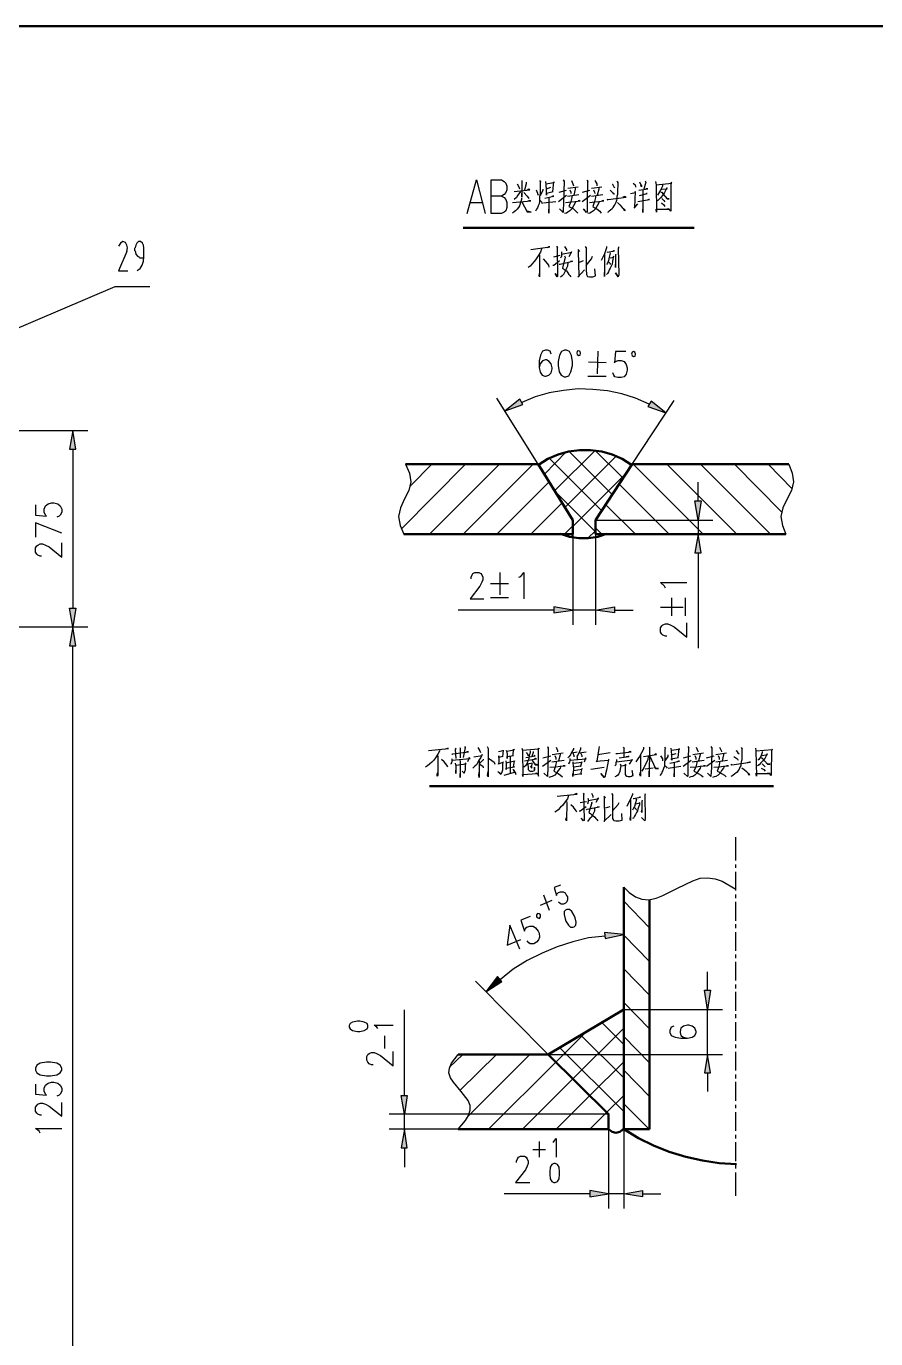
# Model space of a CAD drawing. Header units: millimetres. Extents: x -892 to 4698, y -3687 to 4524.
# Drawn here: x 1304 to 2435, y 2776 to 4524 of the extents above; entities that cross this region are included whole.
import ezdxf

# ---------------------------------------------------------------- set-up
doc = ezdxf.new("R2010")
doc.units = ezdxf.units.MM
doc.layers.add('1', color=7, linetype='Continuous')

msp = doc.modelspace()

# ---------------------------------------------------------------- hatches: boundary and pattern name
h = msp.add_hatch(color=0)
h.dxf.hatch_style = 2
h.paths.add_polyline_path([(1965.4, 4020), (1961.5, 4027.2), (1942, 4011.5)])
h = msp.add_hatch(color=0)
h.dxf.hatch_style = 2
h.paths.add_polyline_path([(2136.2, 4024.5), (2131.6, 4017.4), (2155.7, 4008.9)])
h = msp.add_hatch(color=0)
h.dxf.hatch_style = 2
h.paths.add_polyline_path([(1362, 3960.7), (1370.4, 3960.7), (1366.5, 3985.4)])
h = msp.add_hatch(color=0)
h.dxf.hatch_style = 2
h.paths.add_polyline_path([(2194.2, 3891.6), (2202.7, 3891.6), (2198.8, 3866.2)])
h = msp.add_hatch(color=0)
h.dxf.hatch_style = 2
h.paths.add_polyline_path([(2194.2, 3822.5), (2202.7, 3822.5), (2198.8, 3847.3)])
h = msp.add_hatch(color=0)
h.dxf.hatch_style = 2
h.paths.add_polyline_path([(1362, 3748.9), (1370.4, 3748.9), (1366.5, 3724.1)])
h = msp.add_hatch(color=0)
h.dxf.hatch_style = 2
h.paths.add_polyline_path([(2006.5, 3750.8), (2006.5, 3742.4), (2031.9, 3746.3)])
h = msp.add_hatch(color=0)
h.dxf.hatch_style = 2
h.paths.add_polyline_path([(2087.3, 3750.8), (2087.3, 3742.4), (2061.9, 3746.3)])
h = msp.add_hatch(color=0)
h.dxf.hatch_style = 2
h.paths.add_polyline_path([(1362, 3698.7), (1370.4, 3698.7), (1366.5, 3724.1)])
h = msp.add_hatch(color=0)
h.dxf.hatch_style = 2
h.paths.add_polyline_path([(2074.3, 3316.8), (2074.9, 3309), (2099.7, 3314.2)])
h = msp.add_hatch(color=0)
h.dxf.hatch_style = 2
h.paths.add_polyline_path([(1937.4, 3251.6), (1931.6, 3258.1), (1915.9, 3237.9)])
h = msp.add_hatch(color=0)
h.dxf.hatch_style = 2
h.paths.add_polyline_path([(2207.2, 3239.9), (2215.1, 3239.9), (2211.1, 3214.5)])
h = msp.add_hatch(color=0)
h.dxf.hatch_style = 2
h.paths.add_polyline_path([(2207.2, 3129.8), (2215.1, 3129.8), (2211.1, 3154.5)])
h = msp.add_hatch(color=0)
h.dxf.hatch_style = 2
h.paths.add_polyline_path([(1803.2, 3099.8), (1811.6, 3099.8), (1807.7, 3075)])
h = msp.add_hatch(color=0)
h.dxf.hatch_style = 2
h.paths.add_polyline_path([(1803.2, 3030.1), (1811.6, 3030.1), (1807.7, 3054.8)])
h = msp.add_hatch(color=0)
h.dxf.hatch_style = 2
h.paths.add_polyline_path([(2054.7, 2973.4), (2054.7, 2964.9), (2079.5, 2968.8)])
h = msp.add_hatch(color=0)
h.dxf.hatch_style = 2
h.paths.add_polyline_path([(2124.5, 2973.4), (2124.5, 2964.9), (2099.7, 2968.8)])

# ---------------------------------------------------------------- linework, layer by layer
at = {"layer": '1', "color": 0, "lineweight": 50}
for points in [[(-891.6, -3685.1), (-891.6, 4523.8), (4698, 4523.8), (4698, -3685.1), (-891.6, -3685.1)], [(1885.9, 4255.3), (2193.5, 4255.3)], [(2110.1, 3939.8), (2097.7, 3947.6), (2084.1, 3953.5), (2070.4, 3957.4), (2055.4, 3959.4), (2041, 3959.4), (2026.1, 3957.4), (2012.4, 3953.5), (1998.7, 3947.6), (1986.3, 3939.8)], [(1809, 3940.5), (1985.7, 3940.5)], [(1985.7, 3940.5), (2031.9, 3866.2)], [(2319.3, 3940.5), (2110.8, 3940.5), (2061.9, 3866.2)], [(2031.9, 3866.2), (2031.9, 3847.3)], [(2061.9, 3866.2), (2061.9, 3847.3)], [(2031.9, 3847.3), (1807.1, 3847.3)], [(2015.6, 3847.9), (2027.4, 3844), (2039.7, 3842.1), (2052.8, 3842.1), (2065.2, 3844), (2076.9, 3847.9)], [(2061.9, 3847.3), (2315.4, 3847.3)], [(1841, 3511.7), (2299.1, 3511.7)], [(2099.7, 3054.8), (2099.7, 3377.4)], [(2134.2, 3054.8), (2134.2, 3360.5)], [(2099.7, 3214.5), (1999.3, 3154.5), (2079.5, 3075), (2079.5, 3054.8)], [(1999.3, 3154.5), (1879.4, 3154.5)], [(2079.5, 3054.8), (1879.4, 3054.8)], [(2079.5, 3054.8), (2084.1, 3051.6), (2089.3, 3050.3), (2094.5, 3051.6), (2099, 3054.8)], [(2099.7, 3054.8), (2134.2, 3054.8)], [(2099.7, 3054.8), (2119.3, 3043.1), (2139.5, 3033.3), (2160.3, 3024.8), (2182.5, 3018.3), (2204.6, 3013.1), (2226.8, 3009.8), (2249.6, 3008.5)]]:
    msp.add_lwpolyline(points, dxfattribs=at)
at = {"layer": '1', "color": 0, "lineweight": 25}
for points in [[(1891.2, 4274.2), (1903.5, 4319.1), (1915.3, 4274.2)], [(1936.8, 4297.6), (1940.7, 4295.7), (1942.6, 4293), (1943.9, 4289.1), (1943.9, 4282.6), (1942.6, 4278.1), (1940.7, 4276.1), (1936.8, 4274.2), (1923.1, 4274.2), (1923.1, 4319.1), (1936.8, 4319.1), (1940.7, 4317.2), (1942.6, 4314.6), (1943.9, 4310.6), (1943.9, 4306.1), (1942.6, 4302.2), (1940.7, 4299.6), (1936.8, 4297.6), (1923.1, 4297.6)], [(1964.1, 4318.5), (1964.1, 4316.5), (1964.1, 4296.3), (1964.1, 4298.3), (1964.1, 4301.5)], [(1987.6, 4318.5), (1988.9, 4316.5), (1988.3, 4315.2), (1988.3, 4305.4), (1988.3, 4300.2), (1987.6, 4297), (1987.6, 4293.7), (1987.6, 4290.4), (1987, 4287.2), (1985.7, 4284.6), (1985, 4282), (1983.7, 4280), (1982.4, 4277.4)], [(2018.9, 4319.1), (2020.2, 4317.2), (2020.2, 4317.8), (2019.5, 4289.1), (2018.9, 4277.4), (2018.9, 4276.1), (2018.9, 4275.5), (2014.3, 4280.7), (2018.9, 4276.1)], [(2030, 4318.5), (2031.9, 4313.9), (2032.6, 4311.3)], [(2050.8, 4319.1), (2052.1, 4317.2), (2051.5, 4317.8), (2050.8, 4289.1), (2050.8, 4277.4), (2050.8, 4276.1), (2050.2, 4275.5), (2046.3, 4280.7), (2050.2, 4276.1)], [(2061.2, 4318.5), (2063.9, 4313.9), (2063.9, 4311.3)], [(2090.6, 4317.8), (2091.9, 4315.2), (2091.9, 4316.5), (2091.9, 4311.3), (2091.2, 4306.7), (2091.2, 4303.5), (2091.2, 4299.6), (2090.6, 4297), (2090.6, 4294.4), (2089.9, 4291.7), (2089.3, 4289.1), (2088, 4286.5), (2086.7, 4284.6), (2085.4, 4282.6), (2084.1, 4280.7), (2082.1, 4278.7), (2080.1, 4277.4), (2078.8, 4276.1), (2078.2, 4275.5)], [(2128.4, 4317.8), (2129, 4315.9), (2126.4, 4306.7)], [(1953.7, 4303.5), (1974.6, 4306.1), (1973.3, 4306.7), (1971.3, 4305.4)], [(1962.2, 4303.5), (1958.9, 4298.9), (1957, 4295.7), (1953.7, 4293)], [(1957.6, 4313.9), (1960.2, 4310), (1960.9, 4307.4)], [(1966.8, 4302.2), (1971.3, 4297.6), (1973.3, 4294.4)], [(1970, 4315.9), (1970, 4313.9), (1967.4, 4305.4)], [(1983, 4306.1), (1985, 4301.5), (1985, 4300.9), (1985.7, 4298.9)], [(1992.2, 4306.7), (1992.2, 4304.8), (1988.3, 4298.3)], [(1995.4, 4317.2), (1996.1, 4312.6), (1996.7, 4298.9), (1996.7, 4301.5), (2005.9, 4303.5), (2005.2, 4303.5), (2006.5, 4316.5), (2006.5, 4315.2), (1996.1, 4313.3)], [(1996.7, 4307.4), (2002.6, 4309.3)], [(2013.7, 4302.8), (2023.5, 4305.4)], [(2025.4, 4308), (2039.1, 4310)], [(2028, 4306.1), (2029.3, 4302.8), (2029.3, 4300.9)], [(2035.2, 4309.3), (2035.2, 4306.7), (2033.2, 4298.9)], [(2045, 4302.8), (2054.7, 4305.4)], [(2056.7, 4308), (2070.4, 4310)], [(2059.3, 4306.1), (2060.6, 4302.8), (2061.2, 4300.9)], [(2066.5, 4309.3), (2066.5, 4306.7), (2064.5, 4298.9)], [(2081.5, 4305.4), (2084.7, 4302.2), (2086.7, 4300.9), (2086.7, 4299.6)], [(2084.1, 4313.3), (2084.7, 4313.3), (2086.7, 4310), (2088, 4308.7)], [(2108.8, 4300.9), (2115.3, 4302.2), (2114.7, 4303.5), (2114, 4282.6), (2113.4, 4281.3), (2118.6, 4287.2)], [(2112.1, 4314.6), (2114.7, 4312.6), (2115.3, 4310.6), (2115.3, 4309.3)], [(2119.9, 4305.4), (2131.6, 4307.4), (2131, 4307.4), (2129, 4307.4)], [(2120.6, 4316.5), (2122.5, 4312.6), (2123.2, 4311.3), (2123.2, 4310), (2122.5, 4311.9)], [(2120.6, 4298.3), (2131, 4300.9), (2130.3, 4300.9), (2129, 4300.2)], [(2125.1, 4305.4), (2125.1, 4275.5), (2125.1, 4278.1), (2125.1, 4280)], [(2142.1, 4317.2), (2142.7, 4312.6), (2143.4, 4276.1), (2142.7, 4280), (2160.3, 4280), (2159, 4280.7), (2157, 4280)], [(2142.7, 4312.6), (2163.6, 4314.6), (2162.9, 4315.9), (2162.3, 4312.6), (2162.3, 4280.7), (2162.3, 4277.4), (2160.3, 4280)], [(2151.2, 4312.6), (2151.2, 4310.6), (2148.6, 4305.4), (2146, 4300.9), (2144.7, 4298.9)], [(2149.9, 4306.7), (2150.5, 4306.7), (2157.7, 4307.4), (2157, 4308.7), (2153.8, 4302.2), (2151.2, 4298.3), (2149.2, 4295.7), (2146.6, 4293), (2144.7, 4291.1)], [(2149.2, 4302.8), (2149.9, 4302.8), (2157.7, 4293.7), (2160.3, 4293.7), (2157.7, 4294.4), (2156.4, 4295)], [(1895.7, 4289.1), (1910.7, 4289.1)], [(1963.5, 4295), (1963.5, 4293), (1962.2, 4288.5), (1960.9, 4284.6), (1959.6, 4282.6), (1957.6, 4280), (1955.7, 4278.1), (1953.7, 4276.8), (1951.8, 4274.8)], [(1951.8, 4289.1), (1975.9, 4291.1), (1974.6, 4291.7), (1971.3, 4290.4)], [(1964.1, 4289.8), (1971.3, 4276.8), (1976.5, 4276.1), (1971.3, 4277.4), (1970, 4278.7)], [(1987.6, 4292.4), (1990.2, 4289.8), (1990.9, 4287.8)], [(1992.8, 4288.5), (2009.1, 4290.4)], [(1994.8, 4295), (2006.5, 4297.6), (2005.2, 4297.6), (2003.9, 4297)], [(2000, 4296.3), (2000, 4274.8), (2000, 4277.4), (2000, 4280)], [(2013, 4290.4), (2023.5, 4298.9)], [(2035.8, 4290.4), (2035.2, 4288.5), (2032.6, 4284.6), (2030.6, 4280.7), (2028, 4278.1), (2025.4, 4276.1), (2023.5, 4274.8), (2020.8, 4274.2)], [(2022.1, 4289.1), (2030, 4289.8), (2035.2, 4290.4), (2041.7, 4291.1), (2041, 4291.7), (2039.1, 4291.1)], [(2024.8, 4297.6), (2039.7, 4299.6)], [(2030.6, 4297.6), (2030.6, 4295.7), (2029.3, 4290.4), (2026.7, 4283.9), (2030, 4282), (2032.6, 4280.7), (2035.8, 4277.4), (2038.4, 4274.8)], [(2044.3, 4290.4), (2055.4, 4298.9)], [(2067.1, 4290.4), (2066.5, 4288.5), (2064.5, 4284.6), (2061.9, 4280.7), (2059.3, 4278.1), (2056.7, 4276.1), (2054.7, 4274.8), (2052.1, 4274.2)], [(2054.1, 4289.1), (2061.2, 4289.8), (2066.5, 4290.4), (2073, 4291.1), (2072.3, 4291.7), (2070.4, 4291.1)], [(2056.7, 4297.6), (2071.7, 4299.6)], [(2061.9, 4297.6), (2061.9, 4295.7), (2060.6, 4290.4), (2058.6, 4283.9), (2061.2, 4282), (2063.9, 4280.7), (2067.8, 4277.4), (2069.7, 4274.8)], [(2077.5, 4293.7), (2078.2, 4292.4), (2078.8, 4293), (2103, 4296.3), (2101, 4297), (2098.4, 4296.3)], [(2091.2, 4289.1), (2094.5, 4285.9), (2097.7, 4282.6), (2099.7, 4280.7), (2101, 4279.4), (2101, 4278.1), (2099.7, 4280)], [(2118.6, 4290.4), (2134.2, 4293), (2132.9, 4293), (2131.6, 4292.4)], [(2149.9, 4288.5), (2153.1, 4285.9), (2154.4, 4283.9)], [(2150.5, 4294.4), (2153.1, 4291.7), (2154.4, 4289.8)], [(1438.2, 4224), (1438.9, 4228.5), (1438.2, 4232.4), (1436.3, 4235.7), (1433, 4237), (1429.8, 4235), (1427.1, 4231.1)], [(1461, 4228.5), (1460.4, 4232.4), (1459.1, 4235), (1456.5, 4237), (1453.9, 4237), (1451.3, 4235), (1450, 4232.4), (1449.3, 4228.5)], [(1975.9, 4226.6), (2001.3, 4229.8), (2000.6, 4229.8), (1998, 4228.5)], [(2010.4, 4231.1), (2011.7, 4228.5), (2011.1, 4229.2), (2011.7, 4192), (2011.7, 4190.7), (2011.1, 4190.1), (2008.5, 4194.6), (2011.1, 4190.7)], [(2020.8, 4230.5), (2022.8, 4227.9), (2023.5, 4226.6), (2023.5, 4224.6)], [(2048.2, 4230.5), (2050.2, 4227.9), (2049.5, 4228.5), (2049.5, 4220.7), (2049.5, 4213.5), (2049.5, 4207), (2049.5, 4201.8), (2049.5, 4199.9), (2050.2, 4193.3), (2050.8, 4191.4), (2051.5, 4190.7), (2054.1, 4190.1), (2058.6, 4190.1), (2061.9, 4191.4), (2061.2, 4200.5)], [(2076.9, 4230.5), (2076.9, 4228.5), (2074.3, 4220.7), (2071.7, 4216.1), (2069.7, 4211.6)], [(2092.5, 4229.8), (2093.2, 4228.5), (2092.5, 4227.9), (2093.2, 4193.3), (2093.2, 4192.7), (2092.5, 4190.7), (2092.5, 4190.1), (2088.6, 4195.3), (2092.5, 4190.1), (2092.5, 4191.4)], [(1438.2, 4224), (1427.1, 4197.9), (1439.5, 4197.9)], [(1448.6, 4228.5), (1448.6, 4224.6)], [(1449.3, 4224.6), (1450, 4220.1), (1452.6, 4217.5), (1455.2, 4216.1)], [(1451.9, 4198.6), (1455.8, 4201.2), (1458.4, 4205.7), (1460.4, 4210.9), (1461, 4216.8)], [(1455.2, 4215.5), (1461, 4215.5)], [(1461, 4216.8), (1461, 4228.5)], [(1990.2, 4227.2), (1988.9, 4222.7), (1985.7, 4218.1), (1982.4, 4212.9), (1980.4, 4210.3), (1977.2, 4207), (1975.2, 4204.4), (1972.6, 4202.5)], [(1987.6, 4218.8), (1987.6, 4216.8), (1987.6, 4191.4), (1987.6, 4190.1), (1987, 4192), (1987.6, 4194.6)], [(2000.6, 4203.1), (2000, 4205.7), (1996.1, 4210.3), (1992.8, 4214.2)], [(2006.5, 4216.8), (2015, 4218.8)], [(2016.9, 4223.3), (2016.9, 4220.1), (2016.9, 4217.5), (2016.3, 4216.1), (2015.6, 4215.5)], [(2016.9, 4220.1), (2030.6, 4222.7), (2030, 4223.3), (2026.7, 4216.8)], [(2020.8, 4218.1), (2021.5, 4216.1), (2018.2, 4201.8), (2019.5, 4200.5), (2020.8, 4199.2), (2023.5, 4197.9), (2025.4, 4195.3), (2026.7, 4193.3), (2028, 4192), (2029.3, 4190.1)], [(2038.4, 4226.6), (2041, 4224), (2039.1, 4224.6), (2039.7, 4190.7), (2038.4, 4189.4), (2047.6, 4199.2)], [(2049.5, 4205.1), (2056.7, 4214.2), (2058, 4217.5)], [(2074.3, 4220.7), (2074.3, 4190.7), (2074.3, 4192.7), (2074.3, 4193.3), (2074.3, 4195.9)], [(2081.5, 4222), (2081.5, 4221.4), (2080.1, 4216.1), (2079.5, 4211.6), (2078.2, 4208.3), (2076.9, 4206.4)], [(2081.5, 4215.5), (2086.7, 4216.1), (2086, 4217.5), (2085.4, 4213.5), (2084.7, 4210.3), (2084.1, 4207), (2082.8, 4204.4), (2081.5, 4201.8), (2080.1, 4199.2), (2079.5, 4196.6), (2078.2, 4194.6), (2076.9, 4193.3)], [(2077.5, 4223.3), (2078.2, 4222.7), (2087.3, 4224.6), (2086.7, 4224.6), (2085.4, 4224)], [(2088.6, 4220.1), (2089.3, 4219.4), (2088.6, 4219.4), (2088.6, 4202.5), (2088.6, 4203.8), (2088.6, 4206.4)], [(2005.2, 4205.7), (2006.5, 4205.7), (2014.3, 4211.6)], [(2013.7, 4207), (2015, 4207), (2031.3, 4210.9), (2030, 4210.3), (2028.7, 4210.3)], [(2025.4, 4209), (2024.8, 4204.4), (2023.5, 4201.8), (2022.1, 4198.6), (2020.8, 4195.9), (2019.5, 4193.3), (2017.6, 4191.4), (2015.6, 4189.4)], [(2041, 4209.6), (2046.3, 4211.6)], [(2078.8, 4210.3), (2081.5, 4207.7), (2081.5, 4206.4)], [(855.6, 3935.3), (1422.6, 4177), (1468.9, 4177)], [(2003.2, 4087.1), (2001.9, 4091), (1998, 4092.3), (1995.4, 4092.3), (1991.5, 4091), (1988.9, 4085.8), (1987, 4078), (1987, 4069.5), (1988.3, 4063), (1990.9, 4059.1), (1994.8, 4057.8), (1996.1, 4057.8), (2000, 4059.1), (2003.2, 4062.3), (2004.6, 4067.6), (2004.6, 4068.9), (2003.2, 4074.1), (2000.6, 4077.3), (1996.7, 4079.3), (1995.4, 4079.3), (1991.5, 4078), (1988.3, 4074.1), (1987, 4069.5)], [(2020.8, 4092.3), (2016.9, 4090.4), (2014.3, 4085.8), (2012.4, 4077.3), (2012.4, 4072.1), (2013.7, 4063.7), (2016.3, 4059.1), (2020.2, 4057.1), (2022.8, 4057.1), (2026.7, 4058.4), (2029.3, 4063.7), (2031.3, 4072.1), (2031.3, 4076.7), (2030, 4085.2), (2027.4, 4090.4), (2023.5, 4092.3), (2020.8, 4092.3)], [(2039.7, 4091.7), (2037.8, 4091), (2037.1, 4088.4), (2037.8, 4086.5), (2039.7, 4085.2), (2041.7, 4085.8), (2042.3, 4088.4), (2041.7, 4090.4), (2039.7, 4091.7)], [(2065.2, 4091), (2064.5, 4061)], [(2102.3, 4090.4), (2088.6, 4090.4), (2087.3, 4075.4), (2088.6, 4077.3), (2092.5, 4078.6), (2096.4, 4078.6), (2100.4, 4077.3), (2103, 4073.4), (2104.3, 4068.9), (2104.3, 4065.6), (2103, 4060.4), (2100.4, 4057.1), (2096.4, 4055.8), (2091.9, 4055.8), (2088, 4057.1), (2086.7, 4059.1), (2085.4, 4062.3)], [(2112.7, 4090.4), (2110.8, 4089.7), (2110.1, 4087.1), (2110.8, 4085.2), (2112.7, 4083.9), (2114.7, 4084.5), (2115.3, 4087.1), (2114.7, 4089.1), (2112.7, 4090.4)], [(2052.8, 4076.7), (2076.2, 4076)], [(2052.1, 4057.8), (2076.2, 4057.8)], [(2133.6, 4020.6), (2115.3, 4028.5), (2097.1, 4034.3), (2078.2, 4038.2), (2058.6, 4040.2), (2039.1, 4040.8), (2019.5, 4038.9), (2000.6, 4035.6), (1981.7, 4030.4), (1964.1, 4022.6)], [(1985.7, 3940.5), (1930.9, 4028.5)], [(1965.4, 4020), (1961.5, 4027.2), (1942, 4011.5), (1965.4, 4020)], [(2110.8, 3940.5), (2166.8, 4025.2)], [(2136.2, 4024.5), (2131.6, 4017.4), (2155.7, 4008.9), (2136.2, 4024.5)], [(464.6, 3985.4), (1386.1, 3985.4)], [(1362, 3960.7), (1370.4, 3960.7), (1366.5, 3985.4), (1362, 3960.7)], [(1366.5, 3960.7), (1366.5, 3748.9)], [(2023.5, 3957.4), (1994.1, 3927.4)], [(2061.9, 3959.4), (2007.8, 3905.3)], [(2089.9, 3951.6), (2021.5, 3883.1)], [(2084.1, 3900.1), (2026.7, 3958.1)], [(2098.4, 3922.2), (2061.2, 3959.4)], [(1809, 3940.5), (1814.3, 3928.7), (1816.2, 3917), (1813.6, 3905.3), (1807.7, 3894.2), (1802.5, 3882.5), (1799.9, 3870.7), (1801.9, 3859), (1807.1, 3847.3)], [(1803.8, 3854.5), (1889.2, 3940.5)], [(1815.6, 3911.8), (1844.2, 3940.5)], [(1841, 3847.3), (1934.2, 3940.5)], [(1885.9, 3847.3), (1979.1, 3940.5)], [(2070.4, 3878.6), (2000, 3949)], [(2205.3, 3847.3), (2112.1, 3940.5)], [(2250.2, 3847.3), (2157, 3940.5)], [(2295.2, 3847.3), (2202, 3940.5)], [(2309.5, 3877.3), (2247, 3940.5)], [(2323.9, 3907.9), (2292, 3940.5)], [(2319.3, 3940.5), (2323.9, 3928.7), (2325.8, 3917), (2323.2, 3905.3), (2317.4, 3894.2), (2311.5, 3882.5), (2308.9, 3870.7), (2310.9, 3859), (2315.4, 3847.3)], [(1930.9, 3847.3), (2000.6, 3917)], [(2103, 3928.7), (2031.9, 3857.7)], [(2198.8, 3891.6), (2198.8, 3916.4)], [(2061.9, 3850.5), (2007.8, 3904.6)], [(2160.3, 3847.3), (2093.2, 3914.4)], [(1316.4, 3886.4), (1316.4, 3872.7), (1331.3, 3871.4), (1330, 3872.7), (1328.1, 3876.6), (1328.1, 3880.5), (1330, 3885.1), (1333.3, 3887.7), (1337.9, 3889), (1341.1, 3889), (1346.3, 3887.7), (1349.6, 3885.1), (1351.5, 3880.5), (1351.5, 3876.6), (1349.6, 3872.7), (1348.3, 3871.4), (1345, 3870.1)], [(1975.9, 3847.3), (2017.6, 3889)], [(2115.3, 3847.3), (2075.6, 3887)], [(2194.2, 3891.6), (2202.7, 3891.6), (2198.8, 3866.2), (2194.2, 3891.6)], [(2061.9, 3866.2), (2218.3, 3866.2)], [(2198.8, 3866.2), (2198.8, 3847.3)], [(1351.5, 3848.6), (1316.4, 3862.3), (1316.4, 3843.4)], [(2021.5, 3847.3), (2020.2, 3846)], [(2020.8, 3847.3), (2031.9, 3858.4)], [(2033.9, 3842.7), (2029.3, 3847.3)], [(2031.9, 3847.3), (2031.9, 3726.7)], [(2061.9, 3851.8), (2052.1, 3842.1)], [(2070.4, 3847.3), (2061.9, 3855.8)], [(2061.9, 3847.3), (2061.9, 3726.7)], [(2061.9, 3847.3), (2218.3, 3847.3)], [(2068.4, 3844.7), (2065.2, 3847.3)], [(2194.2, 3822.5), (2202.7, 3822.5), (2198.8, 3847.3), (2194.2, 3822.5)], [(1324.8, 3818), (1322.9, 3818), (1319.6, 3819.3), (1318.3, 3820.6), (1316.4, 3823.2), (1316.4, 3829), (1318.3, 3831.6), (1319.6, 3832.9), (1322.9, 3834.3), (1326.1, 3834.3), (1330, 3832.9), (1334.6, 3830.3), (1351.5, 3816.7), (1351.5, 3835.6)], [(2198.8, 3822.5), (2198.8, 3695.4)], [(1896.4, 3788), (1896.4, 3789.9), (1897.7, 3793.2), (1899, 3795.1), (1901.6, 3796.5), (1906.8, 3796.5), (1909.4, 3795.1), (1910.7, 3793.2), (1912, 3789.9), (1912, 3786.7), (1910.7, 3783.4), (1908.1, 3778.2), (1895.1, 3761.3), (1913.3, 3761.3)], [(1934.8, 3796.5), (1934.8, 3766.5)], [(1960.2, 3789.9), (1962.8, 3791.2), (1966.8, 3796.5), (1966.8, 3761.3)], [(1922.4, 3781.5), (1946.5, 3781.5)], [(2155.1, 3775.6), (2153.8, 3778.2), (2148.6, 3782.8), (2183.8, 3782.8)], [(1922.4, 3763.2), (1946.5, 3763.2)], [(2163.6, 3738.5), (2163.6, 3762.6)], [(2181.8, 3738.5), (2181.8, 3762.6)], [(1362, 3748.9), (1370.4, 3748.9), (1366.5, 3724.1), (1362, 3748.9)], [(2006.5, 3746.3), (1879.4, 3746.3)], [(2006.5, 3750.8), (2006.5, 3742.4), (2031.9, 3746.3), (2006.5, 3750.8)], [(2061.9, 3746.3), (2031.9, 3746.3)], [(2087.3, 3750.8), (2087.3, 3742.4), (2061.9, 3746.3), (2087.3, 3750.8)], [(2087.3, 3746.3), (2112.1, 3746.3)], [(2148.6, 3750.2), (2178.6, 3750.2)], [(933.8, 3724.1), (1386.1, 3724.1)], [(993.8, 3724.1), (1386.1, 3724.1)], [(1362, 3698.7), (1370.4, 3698.7), (1366.5, 3724.1), (1362, 3698.7)], [(2157, 3711.7), (2155.1, 3711.7), (2151.8, 3713), (2150.5, 3714.3), (2148.6, 3716.9), (2148.6, 3722.8), (2150.5, 3725.4), (2151.8, 3726.7), (2155.1, 3728), (2158.4, 3728), (2161.6, 3726.7), (2166.8, 3724.1), (2183.8, 3710.4), (2183.8, 3729.3)], [(1366.5, 2498.9), (1366.5, 3698.7)], [(1854.7, 3559.2), (1852.7, 3555.3), (1850.1, 3550.8), (1846.8, 3546.2), (1844.2, 3543.6), (1841, 3541), (1838.4, 3539), (1835.8, 3537.1)], [(1839.7, 3559.2), (1866.4, 3561.8), (1865.1, 3561.8), (1862.5, 3561.2)], [(1852.1, 3552.1), (1852.1, 3550.1), (1852.1, 3526.6), (1851.4, 3525.3), (1851.4, 3528), (1852.1, 3529.9)], [(1871, 3554.7), (1871.6, 3554), (1872.3, 3554.7), (1893.1, 3557.3), (1891.2, 3557.3), (1889.9, 3556.6)], [(1871, 3546.2), (1895.1, 3548.8), (1893.8, 3550.1), (1891.8, 3544.2)], [(1875.5, 3562.5), (1876.2, 3561.2), (1875.5, 3560.5), (1876.2, 3548.8)], [(1881.4, 3563.1), (1882, 3562.5), (1882, 3549.5)], [(1887.9, 3564.4), (1888.5, 3563.1), (1887.9, 3558.6), (1885.9, 3550.1)], [(1900.3, 3550.8), (1911.4, 3552.7), (1911.4, 3554), (1909.4, 3550.1), (1907.4, 3546.9), (1905.5, 3543.6), (1903.5, 3540.3), (1901.6, 3538.4), (1899, 3535.8)], [(1905.5, 3563.1), (1908.1, 3558.6), (1908.8, 3556.6)], [(1917.9, 3564.4), (1919.2, 3561.8), (1919.2, 3561.2), (1919.2, 3527.3), (1919.2, 3526), (1919.2, 3524), (1918.5, 3526.6), (1919.2, 3531.2)], [(1920.5, 3548.8), (1921.1, 3548.2), (1927, 3543.6), (1928.3, 3541)], [(1932.9, 3557.9), (1939.4, 3559.2), (1939.4, 3559.9), (1938.1, 3550.8), (1938.7, 3551.4), (1933.5, 3550.1), (1933.5, 3552.1), (1933.5, 3549.5), (1933.5, 3544.9), (1932.9, 3541), (1932.9, 3541.6), (1939.4, 3543.6), (1938.7, 3544.2), (1938.1, 3539.7), (1938.1, 3533.2), (1936.8, 3529.3), (1936.1, 3527.3), (1932.2, 3531.2), (1936.1, 3528.6)], [(1943.3, 3559.9), (1943.9, 3557.3), (1944.6, 3553.4), (1944.6, 3548.8), (1944.6, 3551.4), (1953.1, 3552.7), (1952.4, 3552.7), (1953.1, 3561.2), (1953.7, 3559.9), (1943.9, 3557.9)], [(1948.5, 3550.8), (1948.5, 3528.6)], [(1964.1, 3562.5), (1964.8, 3559.2), (1965.4, 3524.7), (1964.8, 3527.3), (1984.3, 3528.6), (1983.7, 3529.3), (1982.4, 3528.6), (1985, 3528.6), (1986.3, 3525.3), (1986.3, 3527.3), (1986.3, 3530.6), (1986.3, 3548.8), (1986.3, 3562.5), (1987, 3561.8), (1986.3, 3561.2), (1964.8, 3559.2)], [(1975.2, 3558.6), (1975.2, 3556.6), (1973.9, 3552.1), (1973.3, 3548.8), (1972, 3544.9), (1970.7, 3541.6), (1968.7, 3539), (1966.8, 3537.1)], [(1967.4, 3545.5), (1983.7, 3548.2), (1982.4, 3548.8), (1980.4, 3547.5)], [(1969.4, 3550.1), (1981.7, 3552.1), (1981.1, 3552.7), (1979.8, 3551.4)], [(1970, 3556.6), (1972, 3554), (1972, 3552.1)], [(1979.1, 3557.9), (1979.1, 3556.6), (1977.2, 3551.4)], [(1992.2, 3549.5), (2002.6, 3552.1)], [(1998, 3564.4), (1999.3, 3562.5), (1999.3, 3563.1), (1998.7, 3536.4), (1998, 3526), (1998, 3525.3), (1998, 3524.7), (1993.5, 3529.3), (1998, 3524.7)], [(2004.6, 3554), (2018.9, 3556)], [(2007.8, 3552.7), (2009.1, 3549.5), (2009.1, 3547.5)], [(2009.8, 3563.8), (2011.7, 3559.2), (2011.7, 3557.3)], [(2015, 3555.3), (2015, 3553.4), (2013, 3545.5)], [(2032.6, 3562.5), (2032.6, 3561.2), (2030.6, 3557.3), (2028.7, 3554), (2028.7, 3553.4), (2026.7, 3550.8), (2025.4, 3549.5)], [(2028, 3548.8), (2028, 3546.9), (2028, 3545.5), (2027.4, 3543.6), (2026.7, 3542.3), (2026.1, 3541)], [(2028, 3546.2), (2049.5, 3548.2), (2048.9, 3549.5), (2046.9, 3543.6)], [(2030.6, 3556), (2037.8, 3557.3)], [(2031.9, 3556), (2033.2, 3552.7), (2033.2, 3550.8)], [(2037.1, 3552.1), (2037.8, 3550.1), (2037.8, 3547.5)], [(2042.3, 3563.1), (2042.3, 3561.2), (2041, 3557.9), (2039.1, 3554), (2037.8, 3552.1)], [(2040.4, 3556), (2049.5, 3557.3)], [(2042.3, 3556), (2043.7, 3552.7), (2043.7, 3550.8)], [(2067.1, 3564.4), (2066.5, 3561.8), (2063.9, 3544.9), (2063.9, 3544.2), (2063.2, 3544.9), (2079.5, 3546.2), (2080.1, 3546.9), (2079.5, 3547.5), (2078.2, 3540.3), (2076.9, 3533.2), (2075.6, 3528), (2074.9, 3525.3), (2073.6, 3523.4), (2069.1, 3528.6), (2073.6, 3523.4)], [(2081.5, 3556), (2065.2, 3553.4)], [(2089.3, 3555.3), (2091.2, 3555.3), (2109.5, 3557.3), (2108.2, 3557.9), (2106.2, 3556.6)], [(2093.8, 3549.5), (2106.9, 3551.4), (2105.6, 3551.4), (2103, 3550.8)], [(2099, 3563.8), (2100.4, 3561.8), (2099.7, 3562.5), (2099.7, 3550.1)], [(2125.8, 3563.8), (2125.8, 3561.2), (2123.2, 3556), (2120.6, 3551.4), (2118.6, 3548.2), (2116.6, 3545.5), (2116, 3544.2)], [(2121.9, 3554), (2121.9, 3525.3), (2121.2, 3527.3), (2121.9, 3530.6)], [(2132.3, 3551.4), (2131.6, 3547.5), (2130.3, 3544.2), (2128.4, 3540.3), (2126.4, 3536.4), (2125.1, 3533.8), (2123.8, 3531.9)], [(2125.8, 3551.4), (2143.4, 3554), (2142.7, 3554.7), (2140.8, 3553.4)], [(2133.6, 3563.8), (2134.9, 3562.5), (2134.2, 3563.1), (2133.6, 3524), (2133.6, 3527.3), (2133.6, 3531.9)], [(2134.2, 3552.7), (2142.1, 3535.1), (2146, 3535.1), (2142.1, 3535.8), (2140.8, 3537.7)], [(2153.8, 3563.8), (2155.1, 3561.8), (2154.4, 3561.2), (2154.4, 3551.4), (2154.4, 3546.9), (2153.8, 3543.6), (2153.8, 3541), (2153.8, 3538.4), (2152.5, 3535.1), (2151.8, 3532.5), (2150.5, 3530.6), (2149.9, 3528.6), (2147.9, 3526)], [(2148.6, 3552.1), (2151.2, 3548.2), (2151.2, 3547.5), (2151.2, 3545.5)], [(2158.4, 3553.4), (2158.4, 3551.4), (2154.4, 3545.5)], [(2162.3, 3562.5), (2162.9, 3558.6), (2163.6, 3546.2), (2162.9, 3548.2), (2172.7, 3550.1), (2172, 3550.1), (2173.3, 3561.8), (2173.3, 3560.5), (2162.9, 3559.2)], [(2162.9, 3553.4), (2169.4, 3555.3)], [(2179.2, 3549.5), (2189, 3552.1)], [(2185.1, 3564.4), (2186.4, 3562.5), (2185.7, 3563.1), (2185.1, 3536.4), (2185.1, 3526), (2185.1, 3525.3), (2184.4, 3524.7), (2179.9, 3529.3), (2184.4, 3524.7)], [(2191.6, 3554), (2205.9, 3556)], [(2194.2, 3552.7), (2195.5, 3549.5), (2195.5, 3547.5)], [(2196.2, 3563.8), (2198.1, 3559.2), (2198.8, 3557.3)], [(2201.4, 3555.3), (2201.4, 3553.4), (2199.4, 3545.5)], [(2209.8, 3549.5), (2220.3, 3552.1)], [(2215.7, 3564.4), (2217, 3562.5), (2217, 3563.1), (2216.4, 3536.4), (2215.7, 3526), (2215.7, 3525.3), (2215.7, 3524.7), (2211.1, 3529.3), (2215.7, 3524.7)], [(2222.2, 3554), (2236.6, 3556)], [(2225.5, 3552.7), (2226.8, 3549.5), (2226.8, 3547.5)], [(2227.4, 3563.8), (2229.4, 3559.2), (2230, 3557.3)], [(2232.6, 3555.3), (2232.6, 3553.4), (2230.7, 3545.5)], [(2256.1, 3563.1), (2257.4, 3561.2), (2256.8, 3561.8), (2256.8, 3557.3), (2256.8, 3553.4), (2256.8, 3550.1), (2256.8, 3546.9), (2256.1, 3544.2), (2255.5, 3541.6), (2255.5, 3539), (2254.2, 3537.1), (2253.5, 3534.5), (2252.2, 3532.5), (2250.9, 3530.6), (2248.9, 3529.3), (2247.6, 3528), (2245, 3526), (2243.7, 3525.3), (2242.4, 3524.7)], [(2246.3, 3551.4), (2250.2, 3548.8), (2251.5, 3547.5), (2252.2, 3546.2)], [(2248.9, 3559.2), (2249.6, 3558.6), (2251.5, 3556), (2253.5, 3554.7)], [(2275, 3562.5), (2275.7, 3558.6), (2276.3, 3525.3), (2275.7, 3528.6), (2294.6, 3528.6), (2293.3, 3528.6), (2290.6, 3528.6)], [(2275.7, 3558.6), (2297.8, 3560.5), (2297.2, 3561.2), (2296.5, 3558.6), (2295.9, 3529.3), (2295.9, 3526), (2293.9, 3528.6)], [(2282.8, 3553.4), (2284.1, 3552.7), (2291.3, 3554), (2290.6, 3554.7), (2287.4, 3548.8), (2284.8, 3545.5), (2282.2, 3542.9), (2280.2, 3540.3), (2277.6, 3539)], [(2284.1, 3557.9), (2284.1, 3556.6), (2282.2, 3551.4), (2279.6, 3547.5), (2278.3, 3546.2)], [(2282.8, 3549.5), (2283.5, 3549.5), (2291.3, 3541), (2294.6, 3541), (2291.3, 3541.6), (2290, 3542.3)], [(1865.7, 3537.7), (1864.4, 3539.7), (1860.5, 3544.2), (1857.3, 3547.5)], [(1871, 3548.2), (1871, 3546.9), (1871, 3544.9), (1870.3, 3542.9), (1869.6, 3541.6), (1869.6, 3541)], [(1875.5, 3542.3), (1876.2, 3538.4), (1876.2, 3528.6), (1876.2, 3530.6), (1876.2, 3533.2)], [(1876.2, 3539.7), (1889.9, 3541.6), (1888.5, 3542.3), (1888.5, 3541), (1888.5, 3533.2), (1887.9, 3531.2), (1887.2, 3529.3), (1884.6, 3531.9), (1887.2, 3529.3), (1887.9, 3530.6)], [(1881.4, 3546.2), (1882, 3544.9), (1882, 3523.4), (1882, 3524.7), (1882, 3528.6)], [(1907.4, 3545.5), (1907.4, 3544.9), (1907.4, 3523.4), (1906.8, 3526), (1907.4, 3530.6)], [(1913.3, 3546.9), (1912.7, 3546.9), (1907.4, 3541.6), (1912, 3538.4), (1912.7, 3536.4)], [(1940.7, 3526.6), (1954.4, 3530.6), (1952.4, 3533.8), (1955.7, 3529.3), (1955.7, 3528), (1956.3, 3527.3)], [(1942.6, 3545.5), (1943.3, 3542.3), (1943.3, 3538.4), (1943.3, 3533.8), (1943.3, 3535.8), (1954.4, 3537.7), (1953.1, 3537.7), (1954.4, 3545.5), (1954.4, 3544.9), (1943.3, 3542.3)], [(1975.2, 3538.4), (1977.2, 3535.8), (1977.2, 3537.7), (1977.8, 3542.3), (1972, 3541), (1971.3, 3542.3), (1972, 3541), (1972.6, 3535.8), (1972.6, 3533.8), (1973.3, 3533.2), (1973.9, 3532.5), (1975.2, 3531.9), (1978.5, 3531.9), (1981.1, 3532.5), (1981.1, 3537.1), (1981.1, 3533.2)], [(1977.2, 3546.9), (1981.7, 3540.3), (1985, 3540.3), (1982.4, 3541), (1981.1, 3541.6)], [(1991.5, 3538.4), (2002.6, 3546.2)], [(2015.6, 3537.7), (2015, 3535.8), (2012.4, 3532.5), (2010.4, 3529.3), (2007.8, 3526.6), (2004.6, 3524.7), (2002.6, 3524), (2000, 3523.4)], [(2001.3, 3537.1), (2009.1, 3537.7), (2015, 3538.4), (2021.5, 3539), (2020.8, 3539), (2018.9, 3539)], [(2003.9, 3544.2), (2020.2, 3546.2)], [(2009.8, 3544.2), (2009.8, 3542.9), (2008.5, 3537.7), (2006.5, 3531.9), (2009.1, 3530.6), (2012.4, 3528.6), (2015.6, 3526.6), (2018.2, 3524)], [(2031.9, 3544.2), (2031.9, 3542.3), (2032.6, 3535.1), (2031.9, 3524.7), (2031.9, 3526.6), (2031.9, 3528.6)], [(2032.6, 3532.5), (2044.3, 3534.5), (2043.7, 3535.1), (2042.3, 3528), (2043.7, 3528), (2031.9, 3526.6)], [(2032.6, 3542.3), (2043.7, 3543.6), (2043.7, 3544.2), (2042.3, 3538.4), (2043, 3538.4), (2032.6, 3537.1)], [(2056, 3534.5), (2073.6, 3537.1)], [(2089.9, 3547.5), (2089.9, 3544.9), (2089.3, 3542.9), (2089.3, 3540.3), (2088, 3539)], [(2095.1, 3541.6), (2095.8, 3539), (2095.1, 3534.5), (2094.5, 3531.2), (2093.8, 3529.3), (2093.2, 3528), (2091.9, 3526.6), (2089.9, 3525.3), (2088, 3524)], [(2089.9, 3544.2), (2111.4, 3546.9), (2110.8, 3547.5), (2106.9, 3541)], [(2095.8, 3539), (2103, 3539.7), (2101.7, 3541), (2101.7, 3538.4), (2101.7, 3533.2), (2101.7, 3529.3), (2101.7, 3527.3), (2102.3, 3526), (2103.6, 3525.3), (2105.6, 3524.7), (2106.9, 3524.7), (2108.8, 3524.7), (2110.1, 3525.3), (2111.4, 3526), (2112.1, 3526), (2110.8, 3532.5), (2111.4, 3526)], [(2138.8, 3535.8), (2128.4, 3534.5)], [(2153.8, 3539.7), (2156.4, 3537.7), (2157.7, 3535.8)], [(2159, 3535.8), (2175.9, 3538.4)], [(2161, 3542.3), (2174, 3544.9), (2172.7, 3544.9), (2170.7, 3544.2)], [(2166.8, 3542.9), (2166.8, 3524), (2166.8, 3526.6), (2166.8, 3528.6)], [(2178.6, 3538.4), (2189.6, 3546.2)], [(2202, 3537.7), (2201.4, 3535.8), (2199.4, 3532.5), (2196.8, 3529.3), (2194.2, 3526.6), (2191.6, 3524.7), (2189, 3524), (2187, 3523.4)], [(2188.3, 3537.1), (2196.2, 3537.7), (2201.4, 3538.4), (2208.5, 3539), (2207.2, 3539), (2205.9, 3539)], [(2190.9, 3544.2), (2206.6, 3546.2)], [(2196.8, 3544.2), (2196.8, 3542.9), (2195.5, 3537.7), (2192.9, 3531.9), (2196.2, 3530.6), (2198.8, 3528.6), (2202.7, 3526.6), (2205.3, 3524)], [(2209.8, 3538.4), (2220.9, 3546.2)], [(2233.3, 3537.7), (2232.6, 3535.8), (2230, 3532.5), (2228.1, 3529.3), (2225.5, 3526.6), (2222.2, 3524.7), (2220.3, 3524), (2217.7, 3523.4)], [(2219.6, 3537.1), (2227.4, 3537.7), (2232.6, 3538.4), (2239.2, 3539), (2238.5, 3539), (2236.6, 3539)], [(2222.2, 3544.2), (2237.9, 3546.2)], [(2227.4, 3544.2), (2227.4, 3542.9), (2226.1, 3537.7), (2224.2, 3531.9), (2227.4, 3530.6), (2230, 3528.6), (2234, 3526.6), (2235.9, 3524)], [(2242.4, 3541), (2243.1, 3539.7), (2243.7, 3540.3), (2268.5, 3543.6), (2267.2, 3543.6), (2263.9, 3542.9)], [(2256.8, 3536.4), (2260, 3533.8), (2263.3, 3531.2), (2265.2, 3529.3), (2266.5, 3528), (2267.2, 3526.6), (2265.2, 3528.6)], [(2282.8, 3535.8), (2286.1, 3533.8), (2288, 3531.9)], [(2284.1, 3541.6), (2286.7, 3539), (2288, 3537.7)], [(2026.1, 3499.3), (2024.8, 3494.7), (2021.5, 3490.8), (2018.2, 3486.2), (2015.6, 3483.6), (2012.4, 3480.4), (2010.4, 3478.4), (2007.8, 3477.1)], [(2011.1, 3498.6), (2037.8, 3501.2), (2037.1, 3501.9), (2033.9, 3500.6)], [(2045.6, 3502.5), (2046.9, 3500.6), (2046.3, 3501.2), (2046.9, 3467.3), (2046.9, 3466), (2046.3, 3465.4), (2043, 3469.3), (2046.3, 3466)], [(2052.1, 3496), (2052.8, 3492.8), (2052.1, 3490.2), (2052.1, 3488.8), (2051.5, 3488.2)], [(2052.8, 3492.8), (2066.5, 3495.4), (2065.8, 3496), (2062.6, 3490.2)], [(2056.7, 3502.5), (2058, 3499.9), (2058.6, 3498.6), (2058.6, 3496.7)], [(2073, 3498.6), (2075.6, 3496.7), (2073.6, 3497.3), (2074.3, 3466), (2073, 3464.7), (2082.8, 3473.9)], [(2083.4, 3501.9), (2085.4, 3499.9), (2084.7, 3500.6), (2084.7, 3493.4), (2084.7, 3486.9), (2084.7, 3480.4), (2084.7, 3476.5), (2084.7, 3475.8), (2084.7, 3474.5), (2084.7, 3468.6), (2086, 3466.7), (2086.7, 3466), (2089.3, 3465.4), (2093.8, 3465.4), (2097.1, 3466.7), (2097.7, 3466.7), (2097.1, 3475.2)], [(2111.4, 3501.9), (2111.4, 3500.6), (2108.2, 3493.4), (2105.6, 3488.8), (2103.6, 3484.9)], [(2112.1, 3495.4), (2112.7, 3495.4), (2121.9, 3497.3), (2121.2, 3497.3), (2119.9, 3496.7)], [(2127.7, 3501.9), (2128.4, 3500.6), (2127.7, 3499.9), (2128.4, 3468), (2127.7, 3466), (2127.7, 3465.4), (2123.2, 3470), (2127.7, 3465.4), (2127.7, 3466.7)], [(2023.5, 3491.5), (2024.1, 3489.5), (2023.5, 3466.7), (2023.5, 3465.4), (2022.8, 3467.3), (2023.5, 3470)], [(2037.1, 3477.1), (2036.5, 3479.1), (2032.6, 3483.6), (2029.3, 3486.9)], [(2040.4, 3479.1), (2041.7, 3479.1), (2049.5, 3484.9)], [(2041.7, 3490.2), (2050.2, 3491.5)], [(2049.5, 3481), (2050.2, 3480.4), (2050.8, 3481), (2067.1, 3484.3), (2065.8, 3483.6), (2064.5, 3483.6)], [(2060.6, 3482.3), (2060.6, 3478.4), (2059.3, 3475.8), (2058, 3473.2), (2056.7, 3470.6), (2054.7, 3468.6), (2052.8, 3466.7), (2051.5, 3464.7)], [(2056.7, 3490.8), (2057.3, 3489.5), (2053.4, 3476.5), (2055.4, 3475.2), (2056.7, 3473.9), (2058.6, 3472.6), (2061.2, 3470.6), (2062.6, 3468.6), (2063.9, 3467.3), (2065.2, 3465.4)], [(2075.6, 3483), (2081.5, 3484.9)], [(2084.7, 3479.1), (2092.5, 3487.5), (2093.8, 3490.2)], [(2108.8, 3493.4), (2108.8, 3466), (2108.2, 3468), (2108.8, 3471.3)], [(2116, 3494.7), (2116.6, 3494.1), (2115.3, 3489.5), (2114, 3484.9), (2112.7, 3482.3), (2111.4, 3479.7)], [(2116, 3488.2), (2121.2, 3489.5), (2120.6, 3490.2), (2120.6, 3486.9), (2119.3, 3483.6), (2118.6, 3481), (2117.9, 3478.4), (2116.6, 3476.5), (2115.3, 3473.9), (2114, 3471.9), (2112.7, 3469.3), (2111.4, 3468.6)], [(2113.4, 3483.6), (2116, 3481.7), (2116.6, 3479.7)], [(2123.8, 3492.8), (2124.5, 3492.1), (2123.8, 3492.1), (2123.8, 3476.5), (2123.2, 3477.8), (2123.8, 3479.7)], [(2248.9, 3412.6), (2248.9, 3443.9)], [(2248.9, 3402.8), (2248.9, 3407.4)], [(2248.9, 3372.8), (2248.9, 3397.6)], [(2015.6, 3380), (2007.2, 3376.8), (2010.4, 3366.3), (2010.4, 3367.6), (2013, 3370.2), (2015.6, 3370.9), (2018.9, 3370.9), (2021.5, 3369.6), (2023.5, 3366.3), (2024.8, 3364.4), (2024.8, 3360.5), (2024.1, 3357.9), (2022.1, 3355.9), (2019.5, 3354.6), (2016.3, 3354.6), (2015, 3355.3), (2013, 3357.2)], [(2099.7, 3377.4), (2106.9, 3370.2), (2115.3, 3364.4), (2123.8, 3361.1), (2132.9, 3360.5), (2142.7, 3362.4), (2151.8, 3366.3), (2171.4, 3376.1), (2191.6, 3385.9), (2201.4, 3389.1), (2211.1, 3389.8), (2221.6, 3388.5), (2230.7, 3385.2), (2248.9, 3374.8)], [(1988.9, 3353.3), (2004.6, 3359.8)], [(1992.8, 3367), (2000.6, 3346.8)], [(2134.2, 3323.3), (2099.7, 3358.5)], [(2248.9, 3362.4), (2248.9, 3367.6)], [(2248.9, 3332.4), (2248.9, 3357.9)], [(1985, 3342.2), (1983.7, 3340.3), (1983.7, 3337.7), (1985.7, 3336.4), (1987.6, 3335.7), (1988.9, 3337.7), (1988.9, 3340.3), (1987, 3341.6), (1985, 3342.2)], [(2022.1, 3346.8), (2020.2, 3344.8), (2020.2, 3340.9), (2021.5, 3335), (2022.8, 3331.8), (2026.1, 3326.6), (2028.7, 3324), (2031.9, 3324), (2033.9, 3324.6), (2035.8, 3326.6), (2036.5, 3330.5), (2035.2, 3336.4), (2033.9, 3339.6), (2030.6, 3344.8), (2027.4, 3347.4), (2024.1, 3347.4), (2022.1, 3346.8)], [(1961.5, 3294.6), (1947.9, 3326.6), (1944.6, 3299.9), (1962.8, 3307.7)], [(1975.2, 3338.3), (1962.8, 3333.1), (1967.4, 3318.8), (1968.1, 3320.7), (1970.7, 3324), (1974.6, 3325.3), (1979.1, 3325.3), (1982.4, 3323.3), (1985.7, 3318.8), (1987, 3316.1), (1987.6, 3310.9), (1986.3, 3307), (1983.7, 3303.8), (1979.8, 3301.8), (1975.2, 3301.8), (1973.3, 3303.1), (1971.3, 3305.7)], [(2248.9, 3322.7), (2248.9, 3327.9)], [(2074.9, 3312.2), (2052.8, 3309.6), (2031.9, 3304.4), (2011.1, 3297.9), (1990.9, 3289.4), (1971.3, 3279.7), (1952.4, 3267.9), (1935.5, 3254.2)], [(2074.3, 3316.8), (2074.9, 3309), (2099.7, 3314.2), (2074.3, 3316.8)], [(2134.2, 3278.4), (2099.7, 3313.5)], [(2248.9, 3292.7), (2248.9, 3317.5)], [(2248.9, 3282.9), (2248.9, 3287.5)], [(2134.2, 3233.4), (2099.7, 3268.6)], [(2248.9, 3252.9), (2248.9, 3277.7)], [(1999.3, 3154.5), (1902.2, 3252.3)], [(1937.4, 3251.6), (1931.6, 3258.1), (1915.9, 3237.9), (1937.4, 3251.6)], [(2211.1, 3239.9), (2211.1, 3264.7)], [(2207.2, 3239.9), (2215.1, 3239.9), (2211.1, 3214.5), (2207.2, 3239.9)], [(2248.9, 3242.5), (2248.9, 3247.7)], [(2248.9, 3212.5), (2248.9, 3237.9)], [(2134.2, 3188.4), (2099.7, 3223.6)], [(1734.1, 3191), (1735.4, 3188.4), (1738.7, 3186.5), (1745.2, 3185.2), (1748.4, 3185.2), (1754.3, 3186.5), (1758.2, 3188.4), (1758.9, 3191), (1758.9, 3193), (1758.2, 3195.6), (1754.3, 3197.5), (1748.4, 3198.8), (1745.2, 3198.8), (1738.7, 3197.5), (1735.4, 3195.6), (1734.1, 3193), (1734.1, 3191)], [(1807.7, 3099.8), (1807.7, 3213.8)], [(2099.7, 3212.5), (2098.4, 3213.8)], [(2099.7, 3214.5), (2231.3, 3214.5)], [(2211.1, 3154.5), (2211.1, 3214.5)], [(2248.9, 3202.8), (2248.9, 3208)], [(1772.5, 3189.1), (1771.2, 3191), (1767.3, 3193.6), (1792.7, 3193.6)], [(2009.8, 3144.8), (2050.2, 3185.2)], [(2031.9, 3121.9), (2099.7, 3189.7)], [(2099.7, 3167.6), (2070.4, 3196.9)], [(2166.2, 3192.3), (2162.9, 3191), (2161, 3186.5), (2161, 3183.9), (2162.9, 3179.9), (2168.1, 3177.3), (2175.9, 3176), (2184.4, 3176), (2190.9, 3177.3), (2194.2, 3179.9), (2196.2, 3183.9), (2196.2, 3185.2), (2194.2, 3189.7), (2190.9, 3192.3), (2186.4, 3193.6), (2184.4, 3193.6), (2179.2, 3192.3), (2175.9, 3189.7), (2174.6, 3185.2), (2174.6, 3183.9), (2175.9, 3179.9), (2179.2, 3177.3), (2184.4, 3176)], [(2248.9, 3172.8), (2248.9, 3197.5)], [(1781.7, 3162.3), (1781.7, 3179.3)], [(2099.7, 3078.3), (2014.3, 3163.7)], [(2099.7, 3123.2), (2042.3, 3180.6)], [(2134.2, 3143.4), (2099.7, 3178.6)], [(2248.9, 3163), (2248.9, 3167.6)], [(1766, 3140.8), (1764.1, 3140.8), (1760.8, 3142.1), (1758.9, 3144.1), (1757.6, 3146.7), (1757.6, 3151.9), (1758.9, 3154.5), (1760.8, 3155.8), (1764.1, 3157.1), (1767.3, 3157.1), (1770.6, 3155.8), (1775.8, 3153.2), (1792.7, 3139.5), (1792.7, 3158.4)], [(1879.4, 3054.8), (1889.2, 3066.5), (1893.1, 3073.1), (1895.1, 3080.2), (1895.1, 3086.7), (1892.5, 3093.3), (1883.3, 3105), (1872.9, 3117.4), (1869, 3123.2), (1867, 3129.8), (1867.7, 3136.3), (1870.3, 3142.8), (1879.4, 3154.5)], [(1867.7, 3137.6), (1885.3, 3154.5)], [(1882, 3107), (1930.3, 3154.5)], [(1892.5, 3072.4), (1974.6, 3154.5)], [(1999.3, 3154.5), (2231.3, 3154.5)], [(2207.2, 3129.8), (2215.1, 3129.8), (2211.1, 3154.5), (2207.2, 3129.8)], [(2248.9, 3133), (2248.9, 3157.8)], [(1316.4, 3133.7), (1318.3, 3129.8), (1322.9, 3127.2), (1331.3, 3125.9), (1336.6, 3125.9), (1345, 3127.2), (1349.6, 3129.8), (1351.5, 3133.7), (1351.5, 3136.3), (1349.6, 3140.2), (1345, 3142.8), (1336.6, 3144.1), (1331.3, 3144.1), (1322.9, 3142.8), (1318.3, 3140.2), (1316.4, 3136.3), (1316.4, 3133.7)], [(1919.8, 3054.8), (2009.8, 3144.8)], [(2054.7, 3099.8), (2099.7, 3144.8)], [(2134.2, 3098.5), (2099.7, 3133.7)], [(2211.1, 3129.8), (2211.1, 3105)], [(1316.4, 3114.8), (1316.4, 3101.7), (1331.3, 3100.4), (1330, 3101.7), (1328.1, 3105.6), (1328.1, 3109.6), (1330, 3113.5), (1333.3, 3116.1), (1337.9, 3117.4), (1341.1, 3117.4), (1346.3, 3116.1), (1349.6, 3113.5), (1351.5, 3109.6), (1351.5, 3105.6), (1349.6, 3101.7), (1348.3, 3100.4), (1345, 3099.1)], [(1964.8, 3054.8), (2031.9, 3121.9)], [(2248.9, 3122.6), (2248.9, 3127.8)], [(2248.9, 3092.6), (2248.9, 3118)], [(1803.2, 3099.8), (1811.6, 3099.8), (1807.7, 3075), (1803.2, 3099.8)], [(2009.8, 3054.8), (2054.7, 3099.8)], [(2076.9, 3077), (2099.7, 3099.8)], [(1324.8, 3073.7), (1322.9, 3073.7), (1319.6, 3075), (1318.3, 3076.3), (1316.4, 3078.9), (1316.4, 3084.1), (1318.3, 3086.7), (1319.6, 3088.1), (1322.9, 3089.4), (1326.1, 3089.4), (1330, 3088.1), (1334.6, 3085.4), (1351.5, 3072.4), (1351.5, 3090.7)], [(2054.7, 3054.8), (2076.9, 3077)], [(2133.6, 3054.8), (2099.7, 3088.7)], [(2248.9, 3082.8), (2248.9, 3087.4)], [(2248.9, 3052.9), (2248.9, 3077.6)], [(2079.5, 3075), (1787.5, 3075)], [(1807.7, 3054.8), (1807.7, 3075)], [(1322.9, 3049.6), (1321.6, 3052.2), (1316.4, 3056.1), (1351.5, 3056.1)], [(1879.4, 3054.8), (1787.5, 3054.8)], [(1803.2, 3030.1), (1811.6, 3030.1), (1807.7, 3054.8), (1803.2, 3030.1)], [(2005.2, 3037.9), (2006.5, 3038.5), (2009.8, 3042.4), (2009.8, 3017.7)], [(2079.5, 3054.8), (2079.5, 2949.2)], [(2097.1, 3052.9), (2099.7, 3054.8)], [(2099.7, 3054.8), (2099.7, 2949.2)], [(2248.9, 3042.4), (2248.9, 3047.6)], [(1807.7, 3030.1), (1807.7, 3004.6)], [(1978.5, 3028.1), (1995.4, 3028.1)], [(1987, 3038.5), (1987, 3017.7)], [(2248.9, 3012.5), (2248.9, 3037.9)], [(1957, 3010.5), (1957, 3012.5), (1958.3, 3015.7), (1959.6, 3017.7), (1962.2, 3019), (1967.4, 3019), (1970, 3017.7), (1971.3, 3015.7), (1972.6, 3012.5), (1972.6, 3009.2), (1971.3, 3005.9), (1968.7, 3000.7), (1955.7, 2983.8), (1974.6, 2983.8)], [(2006.5, 3009.2), (2003.9, 3007.9), (2001.9, 3004.6), (2001.3, 2998.1), (2001.3, 2994.9), (2001.9, 2989), (2003.9, 2985.1), (2006.5, 2983.8), (2008.5, 2983.8), (2011.7, 2985.1), (2013.7, 2989), (2014.3, 2994.9), (2014.3, 2998.1), (2013.7, 3004.6), (2011.7, 3007.9), (2008.5, 3009.2), (2006.5, 3009.2)], [(2248.9, 3002.7), (2248.9, 3007.9)], [(2248.9, 2966.2), (2248.9, 2997.5)], [(2054.7, 2973.4), (2054.7, 2964.9), (2079.5, 2968.8), (2054.7, 2973.4)], [(2124.5, 2973.4), (2124.5, 2964.9), (2099.7, 2968.8), (2124.5, 2973.4)], [(2054.7, 2968.8), (1940.7, 2968.8)], [(2099.7, 2968.8), (2079.5, 2968.8)], [(2124.5, 2968.8), (2149.2, 2968.8)]]:
    msp.add_lwpolyline(points, dxfattribs=at)

doc.saveas('drawing.dxf')
